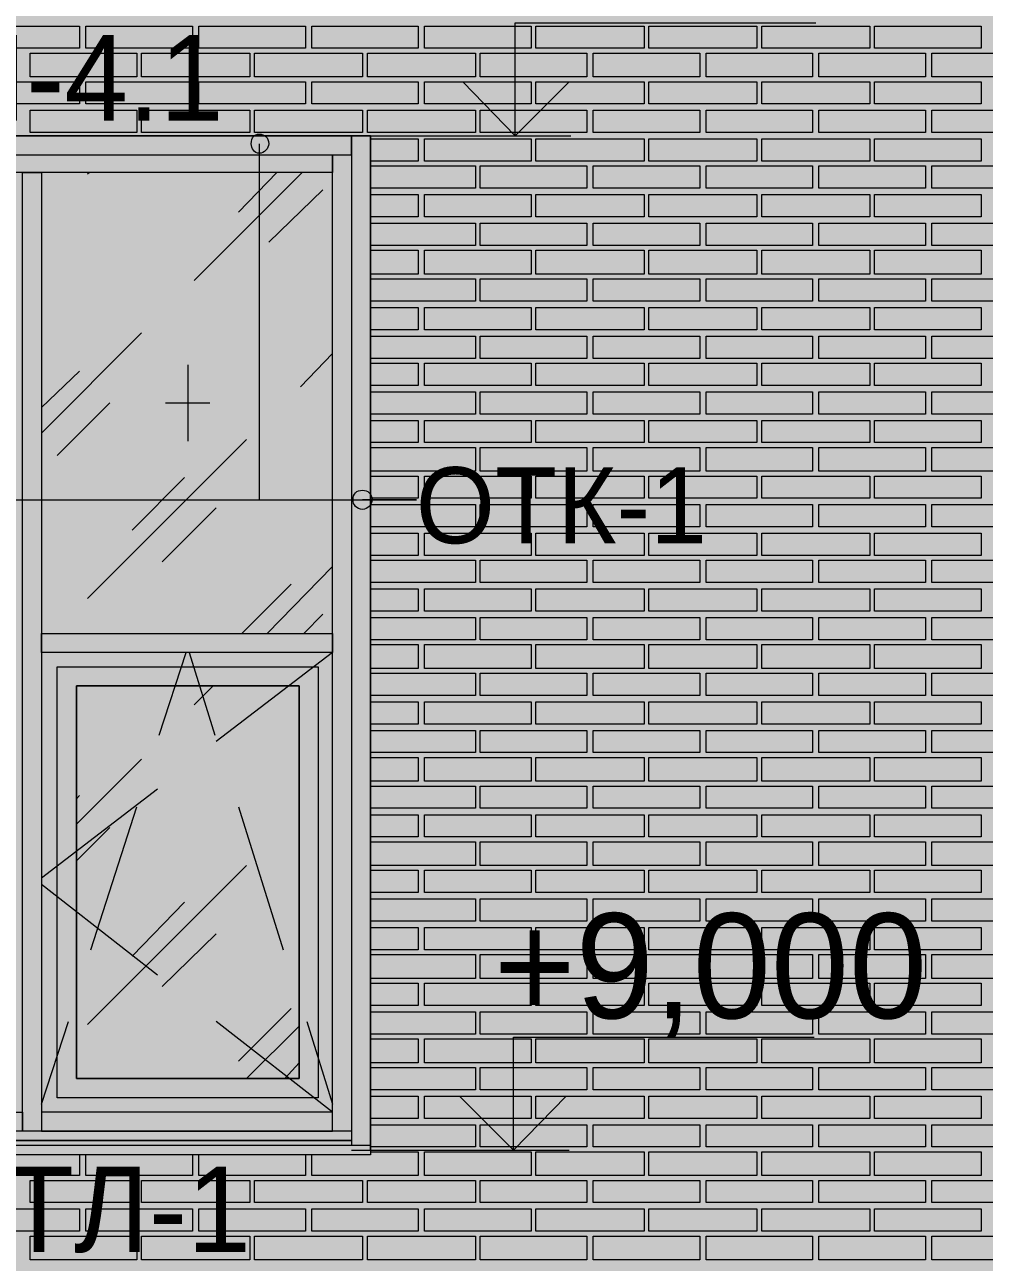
# Model space of a CAD drawing. Header units: millimetres. Extents: x -28928 to 100580, y -22867 to 36490.
# Drawn here: x 71995 to 74548, y 24989 to 28282 of the extents above; entities that cross this region are included whole.
import ezdxf

# ---------------------------------------------------------------- set-up
doc = ezdxf.new("R2010")
doc.units = ezdxf.units.MM
doc.layers.add('PDF _Геометрия', color=7, linetype='Continuous', true_color=0x8f8e8d)
doc.layers.add('PDF _Сплошная заливка', color=7, linetype='Continuous', true_color=0xffffff)
doc.layers.add('PDF _Текст', color=7, linetype='Continuous')

msp = doc.modelspace()

# ---------------------------------------------------------------- hatches: boundary and pattern name
at = {"layer": 'PDF _Сплошная заливка', "true_color": 0xdcd6cf, "transparency": 33554559}
msp.add_hatch(color=254, dxfattribs=at).paths.add_polyline_path([(64868.4, 16343.4), (64868.4, 19592.6), (66268.7, 19592.6), (66268.7, 16343.4), (82239.9, 16343.4), (82239.9, 30089.1), (52662.6, 30089.1), (52662.6, 16343.4), (62173.4, 16343.4), (62173.4, 19592.6), (64271.8, 19592.6), (64271.8, 16343.4)])

# ---------------------------------------------------------------- linework, layer by layer
at = {"layer": 'PDF _Геометрия', "color": 7, "lineweight": 9}
for points in [[(72839.1, 27986.4), (72014.1, 27986.4), (71189.1, 27986.4), (71168, 27986.4), (71168, 27935.7), (71189.1, 27935.7), (72014.1, 27935.7), (72813.7, 27935.7), (72813.7, 27889.1), (72014.1, 27889.1), (71168, 27889.1), (71168, 27935.7), (72014.1, 27935.7), (72839.1, 27935.7), (72864.5, 27935.7), (72864.5, 27986.4), (72839.1, 27986.4), (72995.7, 27986.4), (73300.3, 27986.4), (73300.3, 28286.8), (74099.9, 28286.8)], [(71117.2, 27986.4), (72915.3, 27986.4), (72915.3, 25287.2), (72915.3, 25363.4), (72915.3, 26636.8), (72915.3, 27910.3), (72915.3, 27986.4), (72864.5, 27986.4), (72864.5, 27910.3), (72864.5, 26636.8), (72864.5, 25363.4), (72864.5, 25299.9)], [(72619.1, 27965.3), (72619.1, 27017.6), (73038, 27017.6), (72894.1, 27017.6)], [(73148, 27986.4), (73448.4, 27986.4)], [(72813.7, 25388.7), (72039.5, 25388.7), (72039.5, 25338), (72813.7, 25338), (72813.7, 26636.8), (72813.7, 27910.3), (72813.7, 27935.7), (72864.5, 27935.7), (72864.5, 27910.3), (72864.5, 26636.8), (72864.5, 25338), (72813.7, 25338), (72813.7, 25388.7), (72504.9, 25629.9)], [(72162.2, 27884.9), (72166.4, 27889.1)], [(72445.7, 27601.4), (72733.4, 27889.1)], [(72564.1, 27783.4), (72665.7, 27889.1)], [(72644.5, 27703), (72788.4, 27842.6)], [(72039.5, 27195.3), (72306.1, 27461.8)], [(72729.1, 27318), (72813.7, 27406.8)], [(72428.7, 27377.2), (72428.7, 27174.1)], [(72039.5, 27263), (72141.1, 27360.3)], [(72081.8, 27136), (72221.4, 27275.7)], [(72369.5, 27275.7), (72488, 27275.7)], [(72162.2, 26755.3), (72585.3, 27178.4)], [(72280.7, 26937.2), (72420.3, 27076.8)], [(71146.8, 27017.6), (73038, 27017.6)], [(72361.1, 26852.6), (72504.9, 26996.4)], [(72640.3, 26662.2), (72813.7, 26839.9)], [(72572.6, 26662.2), (72703.7, 26793.4)], [(72737.6, 26662.2), (72788.4, 26713)], [(72352.6, 26391.4), (72424.5, 26611.4)], [(72433, 26611.4), (72500.7, 26391.4)], [(72813.7, 26611.4), (72504.9, 26374.5)], [(72445.7, 26471.8), (72496.4, 26522.6)], [(72132.6, 26154.5), (72306.1, 26328)], [(72348.4, 26247.6), (72039.5, 26010.7)], [(72132.6, 26222.2), (72141.1, 26230.7)], [(72170.7, 25820.3), (72293.4, 26201)], [(72564.1, 26201), (72682.6, 25820.3)], [(72132.6, 26057.2), (72221.4, 26146)], [(72162.2, 25621.4), (72585.3, 26044.5)], [(72348.4, 25752.6), (72039.5, 25993.7)], [(72280.7, 25803.4), (72420.3, 25947.2)], [(72361.1, 25723), (72504.9, 25862.6)], [(72564.1, 25524.1), (72703.7, 25663.7)], [(72039.5, 25409.9), (72111.4, 25629.9)], [(72746.1, 25629.9), (72813.7, 25409.9)], [(72585.3, 25477.6), (72724.9, 25617.2)], [(72864.5, 25287.2), (72970.3, 25287.2), (73296.1, 25287.2), (73296.1, 25587.6), (74095.7, 25587.6)], [(72686.8, 25477.6), (72724.9, 25519.9)], [(72864.5, 25338), (71168, 25338)], [(72915.3, 25304.1), (72915.3, 25299.9), (71117.2, 25299.9), (71117.2, 25304.1)], [(72915.3, 25299.9), (72915.3, 25274.5), (71117.2, 25274.5), (71117.2, 25299.9)], [(72864.5, 25312.6), (71168, 25312.6), (72864.5, 25312.6)], [(72864.5, 25312.6), (71168, 25312.6)], [(72915.3, 25283), (72915.3, 25274.5)], [(73143.7, 25287.2), (73444.1, 25287.2)]]:
    msp.add_lwpolyline(points, dxfattribs=at)
at = {"layer": 'PDF _Геометрия', "lineweight": 9}
for points in [[(72141.1, 28278.4), (72141.1, 28219.1), (71857.6, 28219.1), (71857.6, 28278.4)], [(72441.4, 28278.4), (72441.4, 28219.1), (72158, 28219.1), (72158, 28278.4)], [(72741.8, 28278.4), (72741.8, 28219.1), (72458.4, 28219.1), (72458.4, 28278.4)], [(73042.2, 28278.4), (73042.2, 28219.1), (72758.7, 28219.1), (72758.7, 28278.4)], [(73342.6, 28278.4), (73342.6, 28219.1), (73059.1, 28219.1), (73059.1, 28278.4)], [(73643, 28278.4), (73643, 28219.1), (73355.3, 28219.1), (73355.3, 28278.4)], [(73943.4, 28278.4), (73943.4, 28219.1), (73655.7, 28219.1), (73655.7, 28278.4)], [(74243.7, 28278.4), (74243.7, 28219.1), (73956.1, 28219.1), (73956.1, 28278.4)], [(74539.9, 28278.4), (74539.9, 28219.1), (74256.4, 28219.1), (74256.4, 28278.4)], [(72293.4, 28143), (72149.5, 28143), (72009.9, 28143), (72009.9, 28206.4), (72149.5, 28206.4), (72293.4, 28206.4)], [(72593.7, 28143), (72449.9, 28143), (72306.1, 28143), (72306.1, 28206.4), (72449.9, 28206.4), (72593.7, 28206.4)], [(72894.1, 28143), (72750.3, 28143), (72606.4, 28143), (72606.4, 28206.4), (72750.3, 28206.4), (72894.1, 28206.4)], [(73194.5, 28143), (73050.7, 28143), (72906.8, 28143), (72906.8, 28206.4), (73050.7, 28206.4), (73194.5, 28206.4)], [(73490.7, 28143), (73351.1, 28143), (73207.2, 28143), (73207.2, 28206.4), (73351.1, 28206.4), (73490.7, 28206.4)], [(73791.1, 28143), (73651.4, 28143), (73507.6, 28143), (73507.6, 28206.4), (73651.4, 28206.4), (73791.1, 28206.4)], [(74091.4, 28143), (73947.6, 28143), (73808, 28143), (73808, 28206.4), (73947.6, 28206.4), (74091.4, 28206.4)], [(74391.8, 28143), (74248, 28143), (74108.4, 28143), (74108.4, 28206.4), (74248, 28206.4), (74391.8, 28206.4)], [(74692.2, 28143), (74548.4, 28143), (74408.7, 28143), (74408.7, 28206.4), (74548.4, 28206.4), (74692.2, 28206.4)], [(72141.1, 28130.3), (72141.1, 28071), (71857.6, 28071), (71857.6, 28130.3)], [(72441.4, 28130.3), (72441.4, 28071), (72158, 28071), (72158, 28130.3)], [(72741.8, 28130.3), (72741.8, 28071), (72458.4, 28071), (72458.4, 28130.3)], [(73042.2, 28130.3), (73042.2, 28071), (72758.7, 28071), (72758.7, 28130.3)], [(73342.6, 28130.3), (73342.6, 28071), (73059.1, 28071), (73059.1, 28130.3)], [(73643, 28130.3), (73643, 28071), (73355.3, 28071), (73355.3, 28130.3)], [(73943.4, 28130.3), (73943.4, 28071), (73655.7, 28071), (73655.7, 28130.3)], [(74243.7, 28130.3), (74243.7, 28071), (73956.1, 28071), (73956.1, 28130.3)], [(74539.9, 28130.3), (74539.9, 28071), (74256.4, 28071), (74256.4, 28130.3)], [(72293.4, 27994.9), (72149.5, 27994.9), (72009.9, 27994.9), (72009.9, 28054.1), (72149.5, 28054.1), (72293.4, 28054.1)], [(72593.7, 27994.9), (72449.9, 27994.9), (72306.1, 27994.9), (72306.1, 28054.1), (72449.9, 28054.1), (72593.7, 28054.1)], [(72894.1, 27994.9), (72750.3, 27994.9), (72606.4, 27994.9), (72606.4, 28054.1), (72750.3, 28054.1), (72894.1, 28054.1)], [(73194.5, 27994.9), (73050.7, 27994.9), (72906.8, 27994.9), (72906.8, 28054.1), (73050.7, 28054.1), (73194.5, 28054.1)], [(73490.7, 27994.9), (73351.1, 27994.9), (73207.2, 27994.9), (73207.2, 28054.1), (73351.1, 28054.1), (73490.7, 28054.1)], [(73791.1, 27994.9), (73651.4, 27994.9), (73507.6, 27994.9), (73507.6, 28054.1), (73651.4, 28054.1), (73791.1, 28054.1)], [(74091.4, 27994.9), (73947.6, 27994.9), (73808, 27994.9), (73808, 28054.1), (73947.6, 28054.1), (74091.4, 28054.1)], [(74391.8, 27994.9), (74248, 27994.9), (74108.4, 27994.9), (74108.4, 28054.1), (74248, 28054.1), (74391.8, 28054.1)], [(74692.2, 27994.9), (74548.4, 27994.9), (74408.7, 27994.9), (74408.7, 28054.1), (74548.4, 28054.1), (74692.2, 28054.1)], [(73342.6, 27978), (73342.6, 27918.7), (73059.1, 27918.7), (73059.1, 27978)], [(73643, 27978), (73643, 27918.7), (73355.3, 27918.7), (73355.3, 27978)], [(73943.4, 27978), (73943.4, 27918.7), (73655.7, 27918.7), (73655.7, 27978)], [(74243.7, 27978), (74243.7, 27918.7), (73956.1, 27918.7), (73956.1, 27978)], [(74539.9, 27978), (74539.9, 27918.7), (74256.4, 27918.7), (74256.4, 27978)], [(73490.7, 27846.8), (73351.1, 27846.8), (73207.2, 27846.8), (73207.2, 27906), (73351.1, 27906), (73490.7, 27906)], [(73791.1, 27846.8), (73651.4, 27846.8), (73507.6, 27846.8), (73507.6, 27906), (73651.4, 27906), (73791.1, 27906)], [(74091.4, 27846.8), (73947.6, 27846.8), (73808, 27846.8), (73808, 27906), (73947.6, 27906), (74091.4, 27906)], [(74391.8, 27846.8), (74248, 27846.8), (74108.4, 27846.8), (74108.4, 27906), (74248, 27906), (74391.8, 27906)], [(74692.2, 27846.8), (74548.4, 27846.8), (74408.7, 27846.8), (74408.7, 27906), (74548.4, 27906), (74692.2, 27906)], [(73342.6, 27829.9), (73342.6, 27770.7), (73059.1, 27770.7), (73059.1, 27829.9)], [(73643, 27829.9), (73643, 27770.7), (73355.3, 27770.7), (73355.3, 27829.9)], [(73943.4, 27829.9), (73943.4, 27770.7), (73655.7, 27770.7), (73655.7, 27829.9)], [(74243.7, 27829.9), (74243.7, 27770.7), (73956.1, 27770.7), (73956.1, 27829.9)], [(74539.9, 27829.9), (74539.9, 27770.7), (74256.4, 27770.7), (74256.4, 27829.9)], [(73490.7, 27694.5), (73351.1, 27694.5), (73207.2, 27694.5), (73207.2, 27753.7), (73351.1, 27753.7), (73490.7, 27753.7)], [(73791.1, 27694.5), (73651.4, 27694.5), (73507.6, 27694.5), (73507.6, 27753.7), (73651.4, 27753.7), (73791.1, 27753.7)], [(74091.4, 27694.5), (73947.6, 27694.5), (73808, 27694.5), (73808, 27753.7), (73947.6, 27753.7), (74091.4, 27753.7)], [(74391.8, 27694.5), (74248, 27694.5), (74108.4, 27694.5), (74108.4, 27753.7), (74248, 27753.7), (74391.8, 27753.7)], [(74692.2, 27694.5), (74548.4, 27694.5), (74408.7, 27694.5), (74408.7, 27753.7), (74548.4, 27753.7), (74692.2, 27753.7)], [(73342.6, 27681.8), (73342.6, 27618.4), (73059.1, 27618.4), (73059.1, 27681.8)], [(73643, 27681.8), (73643, 27618.4), (73355.3, 27618.4), (73355.3, 27681.8)], [(73943.4, 27681.8), (73943.4, 27618.4), (73655.7, 27618.4), (73655.7, 27681.8)], [(74243.7, 27681.8), (74243.7, 27618.4), (73956.1, 27618.4), (73956.1, 27681.8)], [(74539.9, 27681.8), (74539.9, 27618.4), (74256.4, 27618.4), (74256.4, 27681.8)], [(73490.7, 27546.4), (73351.1, 27546.4), (73207.2, 27546.4), (73207.2, 27605.7), (73351.1, 27605.7), (73490.7, 27605.7)], [(73791.1, 27546.4), (73651.4, 27546.4), (73507.6, 27546.4), (73507.6, 27605.7), (73651.4, 27605.7), (73791.1, 27605.7)], [(74091.4, 27546.4), (73947.6, 27546.4), (73808, 27546.4), (73808, 27605.7), (73947.6, 27605.7), (74091.4, 27605.7)], [(74391.8, 27546.4), (74248, 27546.4), (74108.4, 27546.4), (74108.4, 27605.7), (74248, 27605.7), (74391.8, 27605.7)], [(74692.2, 27546.4), (74548.4, 27546.4), (74408.7, 27546.4), (74408.7, 27605.7), (74548.4, 27605.7), (74692.2, 27605.7)], [(73342.6, 27529.5), (73342.6, 27470.3), (73059.1, 27470.3), (73059.1, 27529.5)], [(73643, 27529.5), (73643, 27470.3), (73355.3, 27470.3), (73355.3, 27529.5)], [(73943.4, 27529.5), (73943.4, 27470.3), (73655.7, 27470.3), (73655.7, 27529.5)], [(74243.7, 27529.5), (74243.7, 27470.3), (73956.1, 27470.3), (73956.1, 27529.5)], [(74539.9, 27529.5), (74539.9, 27470.3), (74256.4, 27470.3), (74256.4, 27529.5)], [(73490.7, 27394.1), (73351.1, 27394.1), (73207.2, 27394.1), (73207.2, 27453.4), (73351.1, 27453.4), (73490.7, 27453.4)], [(73791.1, 27394.1), (73651.4, 27394.1), (73507.6, 27394.1), (73507.6, 27453.4), (73651.4, 27453.4), (73791.1, 27453.4)], [(74091.4, 27394.1), (73947.6, 27394.1), (73808, 27394.1), (73808, 27453.4), (73947.6, 27453.4), (74091.4, 27453.4)], [(74391.8, 27394.1), (74248, 27394.1), (74108.4, 27394.1), (74108.4, 27453.4), (74248, 27453.4), (74391.8, 27453.4)], [(74692.2, 27394.1), (74548.4, 27394.1), (74408.7, 27394.1), (74408.7, 27453.4), (74548.4, 27453.4), (74692.2, 27453.4)], [(73342.6, 27381.4), (73342.6, 27322.2), (73059.1, 27322.2), (73059.1, 27381.4)], [(73643, 27381.4), (73643, 27322.2), (73355.3, 27322.2), (73355.3, 27381.4)], [(73943.4, 27381.4), (73943.4, 27322.2), (73655.7, 27322.2), (73655.7, 27381.4)], [(74243.7, 27381.4), (74243.7, 27322.2), (73956.1, 27322.2), (73956.1, 27381.4)], [(74539.9, 27381.4), (74539.9, 27322.2), (74256.4, 27322.2), (74256.4, 27381.4)], [(73490.7, 27246), (73351.1, 27246), (73207.2, 27246), (73207.2, 27305.3), (73351.1, 27305.3), (73490.7, 27305.3)], [(73791.1, 27246), (73651.4, 27246), (73507.6, 27246), (73507.6, 27305.3), (73651.4, 27305.3), (73791.1, 27305.3)], [(74091.4, 27246), (73947.6, 27246), (73808, 27246), (73808, 27305.3), (73947.6, 27305.3), (74091.4, 27305.3)], [(74391.8, 27246), (74248, 27246), (74108.4, 27246), (74108.4, 27305.3), (74248, 27305.3), (74391.8, 27305.3)], [(74692.2, 27246), (74548.4, 27246), (74408.7, 27246), (74408.7, 27305.3), (74548.4, 27305.3), (74692.2, 27305.3)], [(73342.6, 27229.1), (73342.6, 27169.9), (73059.1, 27169.9), (73059.1, 27229.1)], [(73643, 27229.1), (73643, 27169.9), (73355.3, 27169.9), (73355.3, 27229.1)], [(73943.4, 27229.1), (73943.4, 27169.9), (73655.7, 27169.9), (73655.7, 27229.1)], [(74243.7, 27229.1), (74243.7, 27169.9), (73956.1, 27169.9), (73956.1, 27229.1)], [(74539.9, 27229.1), (74539.9, 27169.9), (74256.4, 27169.9), (74256.4, 27229.1)], [(73490.7, 27093.7), (73351.1, 27093.7), (73207.2, 27093.7), (73207.2, 27157.2), (73351.1, 27157.2), (73490.7, 27157.2)], [(73791.1, 27093.7), (73651.4, 27093.7), (73507.6, 27093.7), (73507.6, 27157.2), (73651.4, 27157.2), (73791.1, 27157.2)], [(74091.4, 27093.7), (73947.6, 27093.7), (73808, 27093.7), (73808, 27157.2), (73947.6, 27157.2), (74091.4, 27157.2)], [(74391.8, 27093.7), (74248, 27093.7), (74108.4, 27093.7), (74108.4, 27157.2), (74248, 27157.2), (74391.8, 27157.2)], [(74692.2, 27093.7), (74548.4, 27093.7), (74408.7, 27093.7), (74408.7, 27157.2), (74548.4, 27157.2), (74692.2, 27157.2)], [(73342.6, 27081), (73342.6, 27021.8), (73059.1, 27021.8), (73059.1, 27081)], [(73643, 27081), (73643, 27021.8), (73355.3, 27021.8), (73355.3, 27081)], [(73943.4, 27081), (73943.4, 27021.8), (73655.7, 27021.8), (73655.7, 27081)], [(74243.7, 27081), (74243.7, 27021.8), (73956.1, 27021.8), (73956.1, 27081)], [(74539.9, 27081), (74539.9, 27021.8), (74256.4, 27021.8), (74256.4, 27081)], [(73490.7, 26945.7), (73351.1, 26945.7), (73207.2, 26945.7), (73207.2, 27004.9), (73351.1, 27004.9), (73490.7, 27004.9)], [(73791.1, 26945.7), (73651.4, 26945.7), (73507.6, 26945.7), (73507.6, 27004.9), (73651.4, 27004.9), (73791.1, 27004.9)], [(74091.4, 26945.7), (73947.6, 26945.7), (73808, 26945.7), (73808, 27004.9), (73947.6, 27004.9), (74091.4, 27004.9)], [(74391.8, 26945.7), (74248, 26945.7), (74108.4, 26945.7), (74108.4, 27004.9), (74248, 27004.9), (74391.8, 27004.9)], [(74692.2, 26945.7), (74548.4, 26945.7), (74408.7, 26945.7), (74408.7, 27004.9), (74548.4, 27004.9), (74692.2, 27004.9)], [(73342.6, 26928.7), (73342.6, 26869.5), (73059.1, 26869.5), (73059.1, 26928.7)], [(73643, 26928.7), (73643, 26869.5), (73355.3, 26869.5), (73355.3, 26928.7)], [(73943.4, 26928.7), (73943.4, 26869.5), (73655.7, 26869.5), (73655.7, 26928.7)], [(74243.7, 26928.7), (74243.7, 26869.5), (73956.1, 26869.5), (73956.1, 26928.7)], [(74539.9, 26928.7), (74539.9, 26869.5), (74256.4, 26869.5), (74256.4, 26928.7)], [(73490.7, 26797.6), (73351.1, 26797.6), (73207.2, 26797.6), (73207.2, 26856.8), (73351.1, 26856.8), (73490.7, 26856.8)], [(73791.1, 26797.6), (73651.4, 26797.6), (73507.6, 26797.6), (73507.6, 26856.8), (73651.4, 26856.8), (73791.1, 26856.8)], [(74091.4, 26797.6), (73947.6, 26797.6), (73808, 26797.6), (73808, 26856.8), (73947.6, 26856.8), (74091.4, 26856.8)], [(74391.8, 26797.6), (74248, 26797.6), (74108.4, 26797.6), (74108.4, 26856.8), (74248, 26856.8), (74391.8, 26856.8)], [(74692.2, 26797.6), (74548.4, 26797.6), (74408.7, 26797.6), (74408.7, 26856.8), (74548.4, 26856.8), (74692.2, 26856.8)], [(73342.6, 26780.7), (73342.6, 26721.4), (73059.1, 26721.4), (73059.1, 26780.7)], [(73643, 26780.7), (73643, 26721.4), (73355.3, 26721.4), (73355.3, 26780.7)], [(73943.4, 26780.7), (73943.4, 26721.4), (73655.7, 26721.4), (73655.7, 26780.7)], [(74243.7, 26780.7), (74243.7, 26721.4), (73956.1, 26721.4), (73956.1, 26780.7)], [(74539.9, 26780.7), (74539.9, 26721.4), (74256.4, 26721.4), (74256.4, 26780.7)], [(73490.7, 26645.3), (73351.1, 26645.3), (73207.2, 26645.3), (73207.2, 26704.5), (73351.1, 26704.5), (73490.7, 26704.5)], [(73791.1, 26645.3), (73651.4, 26645.3), (73507.6, 26645.3), (73507.6, 26704.5), (73651.4, 26704.5), (73791.1, 26704.5)], [(74091.4, 26645.3), (73947.6, 26645.3), (73808, 26645.3), (73808, 26704.5), (73947.6, 26704.5), (74091.4, 26704.5)], [(74391.8, 26645.3), (74248, 26645.3), (74108.4, 26645.3), (74108.4, 26704.5), (74248, 26704.5), (74391.8, 26704.5)], [(74692.2, 26645.3), (74548.4, 26645.3), (74408.7, 26645.3), (74408.7, 26704.5), (74548.4, 26704.5), (74692.2, 26704.5)], [(73342.6, 26632.6), (73342.6, 26569.1), (73059.1, 26569.1), (73059.1, 26632.6)], [(73643, 26632.6), (73643, 26569.1), (73355.3, 26569.1), (73355.3, 26632.6)], [(73943.4, 26632.6), (73943.4, 26569.1), (73655.7, 26569.1), (73655.7, 26632.6)], [(74243.7, 26632.6), (74243.7, 26569.1), (73956.1, 26569.1), (73956.1, 26632.6)], [(74539.9, 26632.6), (74539.9, 26569.1), (74256.4, 26569.1), (74256.4, 26632.6)], [(73490.7, 26497.2), (73351.1, 26497.2), (73207.2, 26497.2), (73207.2, 26556.4), (73351.1, 26556.4), (73490.7, 26556.4)], [(73791.1, 26497.2), (73651.4, 26497.2), (73507.6, 26497.2), (73507.6, 26556.4), (73651.4, 26556.4), (73791.1, 26556.4)], [(74091.4, 26497.2), (73947.6, 26497.2), (73808, 26497.2), (73808, 26556.4), (73947.6, 26556.4), (74091.4, 26556.4)], [(74391.8, 26497.2), (74248, 26497.2), (74108.4, 26497.2), (74108.4, 26556.4), (74248, 26556.4), (74391.8, 26556.4)], [(74692.2, 26497.2), (74548.4, 26497.2), (74408.7, 26497.2), (74408.7, 26556.4), (74548.4, 26556.4), (74692.2, 26556.4)], [(73342.6, 26480.3), (73342.6, 26421), (73059.1, 26421), (73059.1, 26480.3)], [(73643, 26480.3), (73643, 26421), (73355.3, 26421), (73355.3, 26480.3)], [(73943.4, 26480.3), (73943.4, 26421), (73655.7, 26421), (73655.7, 26480.3)], [(74243.7, 26480.3), (74243.7, 26421), (73956.1, 26421), (73956.1, 26480.3)], [(74539.9, 26480.3), (74539.9, 26421), (74256.4, 26421), (74256.4, 26480.3)], [(73490.7, 26344.9), (73351.1, 26344.9), (73207.2, 26344.9), (73207.2, 26404.1), (73351.1, 26404.1), (73490.7, 26404.1)], [(73791.1, 26344.9), (73651.4, 26344.9), (73507.6, 26344.9), (73507.6, 26404.1), (73651.4, 26404.1), (73791.1, 26404.1)], [(74091.4, 26344.9), (73947.6, 26344.9), (73808, 26344.9), (73808, 26404.1), (73947.6, 26404.1), (74091.4, 26404.1)], [(74391.8, 26344.9), (74248, 26344.9), (74108.4, 26344.9), (74108.4, 26404.1), (74248, 26404.1), (74391.8, 26404.1)], [(74692.2, 26344.9), (74548.4, 26344.9), (74408.7, 26344.9), (74408.7, 26404.1), (74548.4, 26404.1), (74692.2, 26404.1)], [(73342.6, 26332.2), (73342.6, 26268.7), (73059.1, 26268.7), (73059.1, 26332.2)], [(73643, 26332.2), (73643, 26268.7), (73355.3, 26268.7), (73355.3, 26332.2)], [(73943.4, 26332.2), (73943.4, 26268.7), (73655.7, 26268.7), (73655.7, 26332.2)], [(74243.7, 26332.2), (74243.7, 26268.7), (73956.1, 26268.7), (73956.1, 26332.2)], [(74539.9, 26332.2), (74539.9, 26268.7), (74256.4, 26268.7), (74256.4, 26332.2)], [(73490.7, 26196.8), (73351.1, 26196.8), (73207.2, 26196.8), (73207.2, 26256), (73351.1, 26256), (73490.7, 26256)], [(73791.1, 26196.8), (73651.4, 26196.8), (73507.6, 26196.8), (73507.6, 26256), (73651.4, 26256), (73791.1, 26256)], [(74091.4, 26196.8), (73947.6, 26196.8), (73808, 26196.8), (73808, 26256), (73947.6, 26256), (74091.4, 26256)], [(74391.8, 26196.8), (74248, 26196.8), (74108.4, 26196.8), (74108.4, 26256), (74248, 26256), (74391.8, 26256)], [(74692.2, 26196.8), (74548.4, 26196.8), (74408.7, 26196.8), (74408.7, 26256), (74548.4, 26256), (74692.2, 26256)], [(73342.6, 26179.9), (73342.6, 26120.7), (73059.1, 26120.7), (73059.1, 26179.9)], [(73643, 26179.9), (73643, 26120.7), (73355.3, 26120.7), (73355.3, 26179.9)], [(73943.4, 26179.9), (73943.4, 26120.7), (73655.7, 26120.7), (73655.7, 26179.9)], [(74243.7, 26179.9), (74243.7, 26120.7), (73956.1, 26120.7), (73956.1, 26179.9)], [(74539.9, 26179.9), (74539.9, 26120.7), (74256.4, 26120.7), (74256.4, 26179.9)], [(73490.7, 26044.5), (73351.1, 26044.5), (73207.2, 26044.5), (73207.2, 26108), (73351.1, 26108), (73490.7, 26108)], [(73791.1, 26044.5), (73651.4, 26044.5), (73507.6, 26044.5), (73507.6, 26108), (73651.4, 26108), (73791.1, 26108)], [(74091.4, 26044.5), (73947.6, 26044.5), (73808, 26044.5), (73808, 26108), (73947.6, 26108), (74091.4, 26108)], [(74391.8, 26044.5), (74248, 26044.5), (74108.4, 26044.5), (74108.4, 26108), (74248, 26108), (74391.8, 26108)], [(74692.2, 26044.5), (74548.4, 26044.5), (74408.7, 26044.5), (74408.7, 26108), (74548.4, 26108), (74692.2, 26108)], [(73342.6, 26031.8), (73342.6, 25972.6), (73059.1, 25972.6), (73059.1, 26031.8)], [(73643, 26031.8), (73643, 25972.6), (73355.3, 25972.6), (73355.3, 26031.8)], [(73943.4, 26031.8), (73943.4, 25972.6), (73655.7, 25972.6), (73655.7, 26031.8)], [(74243.7, 26031.8), (74243.7, 25972.6), (73956.1, 25972.6), (73956.1, 26031.8)], [(74539.9, 26031.8), (74539.9, 25972.6), (74256.4, 25972.6), (74256.4, 26031.8)], [(73490.7, 25896.4), (73351.1, 25896.4), (73207.2, 25896.4), (73207.2, 25955.7), (73351.1, 25955.7), (73490.7, 25955.7)], [(73791.1, 25896.4), (73651.4, 25896.4), (73507.6, 25896.4), (73507.6, 25955.7), (73651.4, 25955.7), (73791.1, 25955.7)], [(74091.4, 25896.4), (73947.6, 25896.4), (73808, 25896.4), (73808, 25955.7), (73947.6, 25955.7), (74091.4, 25955.7)], [(74391.8, 25896.4), (74248, 25896.4), (74108.4, 25896.4), (74108.4, 25955.7), (74248, 25955.7), (74391.8, 25955.7)], [(74692.2, 25896.4), (74548.4, 25896.4), (74408.7, 25896.4), (74408.7, 25955.7), (74548.4, 25955.7), (74692.2, 25955.7)], [(73342.6, 25879.5), (73342.6, 25820.3), (73059.1, 25820.3), (73059.1, 25879.5)], [(73643, 25879.5), (73643, 25820.3), (73355.3, 25820.3), (73355.3, 25879.5)], [(73943.4, 25879.5), (73943.4, 25820.3), (73655.7, 25820.3), (73655.7, 25879.5)], [(74243.7, 25879.5), (74243.7, 25820.3), (73956.1, 25820.3), (73956.1, 25879.5)], [(74539.9, 25879.5), (74539.9, 25820.3), (74256.4, 25820.3), (74256.4, 25879.5)], [(73490.7, 25744.1), (73351.1, 25744.1), (73207.2, 25744.1), (73207.2, 25807.6), (73351.1, 25807.6), (73490.7, 25807.6)], [(73791.1, 25744.1), (73651.4, 25744.1), (73507.6, 25744.1), (73507.6, 25807.6), (73651.4, 25807.6), (73791.1, 25807.6)], [(74091.4, 25744.1), (73947.6, 25744.1), (73808, 25744.1), (73808, 25807.6), (73947.6, 25807.6), (74091.4, 25807.6)], [(74391.8, 25744.1), (74248, 25744.1), (74108.4, 25744.1), (74108.4, 25807.6), (74248, 25807.6), (74391.8, 25807.6)], [(74692.2, 25744.1), (74548.4, 25744.1), (74408.7, 25744.1), (74408.7, 25807.6), (74548.4, 25807.6), (74692.2, 25807.6)], [(73342.6, 25731.4), (73342.6, 25672.2), (73059.1, 25672.2), (73059.1, 25731.4)], [(73643, 25731.4), (73643, 25672.2), (73355.3, 25672.2), (73355.3, 25731.4)], [(73943.4, 25731.4), (73943.4, 25672.2), (73655.7, 25672.2), (73655.7, 25731.4)], [(74243.7, 25731.4), (74243.7, 25672.2), (73956.1, 25672.2), (73956.1, 25731.4)], [(74539.9, 25731.4), (74539.9, 25672.2), (74256.4, 25672.2), (74256.4, 25731.4)], [(73490.7, 25596), (73351.1, 25596), (73207.2, 25596), (73207.2, 25655.3), (73351.1, 25655.3), (73490.7, 25655.3)], [(73791.1, 25596), (73651.4, 25596), (73507.6, 25596), (73507.6, 25655.3), (73651.4, 25655.3), (73791.1, 25655.3)], [(74091.4, 25596), (73947.6, 25596), (73808, 25596), (73808, 25655.3), (73947.6, 25655.3), (74091.4, 25655.3)], [(74391.8, 25596), (74248, 25596), (74108.4, 25596), (74108.4, 25655.3), (74248, 25655.3), (74391.8, 25655.3)], [(74692.2, 25596), (74548.4, 25596), (74408.7, 25596), (74408.7, 25655.3), (74548.4, 25655.3), (74692.2, 25655.3)], [(73342.6, 25583.4), (73342.6, 25519.9), (73059.1, 25519.9), (73059.1, 25583.4)], [(73643, 25583.4), (73643, 25519.9), (73355.3, 25519.9), (73355.3, 25583.4)], [(73943.4, 25583.4), (73943.4, 25519.9), (73655.7, 25519.9), (73655.7, 25583.4)], [(74243.7, 25583.4), (74243.7, 25519.9), (73956.1, 25519.9), (73956.1, 25583.4)], [(74539.9, 25583.4), (74539.9, 25519.9), (74256.4, 25519.9), (74256.4, 25583.4)], [(73490.7, 25448), (73351.1, 25448), (73207.2, 25448), (73207.2, 25507.2), (73351.1, 25507.2), (73490.7, 25507.2)], [(73791.1, 25448), (73651.4, 25448), (73507.6, 25448), (73507.6, 25507.2), (73651.4, 25507.2), (73791.1, 25507.2)], [(74091.4, 25448), (73947.6, 25448), (73808, 25448), (73808, 25507.2), (73947.6, 25507.2), (74091.4, 25507.2)], [(74391.8, 25448), (74248, 25448), (74108.4, 25448), (74108.4, 25507.2), (74248, 25507.2), (74391.8, 25507.2)], [(74692.2, 25448), (74548.4, 25448), (74408.7, 25448), (74408.7, 25507.2), (74548.4, 25507.2), (74692.2, 25507.2)], [(73342.6, 25431), (73342.6, 25371.8), (73059.1, 25371.8), (73059.1, 25431)], [(73643, 25431), (73643, 25371.8), (73355.3, 25371.8), (73355.3, 25431)], [(73943.4, 25431), (73943.4, 25371.8), (73655.7, 25371.8), (73655.7, 25431)], [(74243.7, 25431), (74243.7, 25371.8), (73956.1, 25371.8), (73956.1, 25431)], [(74539.9, 25431), (74539.9, 25371.8), (74256.4, 25371.8), (74256.4, 25431)], [(73490.7, 25295.7), (73351.1, 25295.7), (73207.2, 25295.7), (73207.2, 25354.9), (73351.1, 25354.9), (73490.7, 25354.9)], [(73791.1, 25295.7), (73651.4, 25295.7), (73507.6, 25295.7), (73507.6, 25354.9), (73651.4, 25354.9), (73791.1, 25354.9)], [(74091.4, 25295.7), (73947.6, 25295.7), (73808, 25295.7), (73808, 25354.9), (73947.6, 25354.9), (74091.4, 25354.9)], [(74391.8, 25295.7), (74248, 25295.7), (74108.4, 25295.7), (74108.4, 25354.9), (74248, 25354.9), (74391.8, 25354.9)], [(74692.2, 25295.7), (74548.4, 25295.7), (74408.7, 25295.7), (74408.7, 25354.9), (74548.4, 25354.9), (74692.2, 25354.9)], [(73342.6, 25283), (73342.6, 25219.5), (73059.1, 25219.5), (73059.1, 25283)], [(73643, 25283), (73643, 25219.5), (73355.3, 25219.5), (73355.3, 25283)], [(73943.4, 25283), (73943.4, 25219.5), (73655.7, 25219.5), (73655.7, 25283)], [(74243.7, 25283), (74243.7, 25219.5), (73956.1, 25219.5), (73956.1, 25283)], [(74539.9, 25283), (74539.9, 25219.5), (74256.4, 25219.5), (74256.4, 25283)], [(72293.4, 25147.6), (72149.5, 25147.6), (72009.9, 25147.6), (72009.9, 25206.8), (72149.5, 25206.8), (72293.4, 25206.8)], [(72593.7, 25147.6), (72449.9, 25147.6), (72306.1, 25147.6), (72306.1, 25206.8), (72449.9, 25206.8), (72593.7, 25206.8)], [(72894.1, 25147.6), (72750.3, 25147.6), (72606.4, 25147.6), (72606.4, 25206.8), (72750.3, 25206.8), (72894.1, 25206.8)], [(73194.5, 25147.6), (73050.7, 25147.6), (72906.8, 25147.6), (72906.8, 25206.8), (73050.7, 25206.8), (73194.5, 25206.8)], [(73490.7, 25147.6), (73351.1, 25147.6), (73207.2, 25147.6), (73207.2, 25206.8), (73351.1, 25206.8), (73490.7, 25206.8)], [(73791.1, 25147.6), (73651.4, 25147.6), (73507.6, 25147.6), (73507.6, 25206.8), (73651.4, 25206.8), (73791.1, 25206.8)], [(74091.4, 25147.6), (73947.6, 25147.6), (73808, 25147.6), (73808, 25206.8), (73947.6, 25206.8), (74091.4, 25206.8)], [(74391.8, 25147.6), (74248, 25147.6), (74108.4, 25147.6), (74108.4, 25206.8), (74248, 25206.8), (74391.8, 25206.8)], [(74692.2, 25147.6), (74548.4, 25147.6), (74408.7, 25147.6), (74408.7, 25206.8), (74548.4, 25206.8), (74692.2, 25206.8)], [(72141.1, 25130.7), (72141.1, 25071.4), (71857.6, 25071.4), (71857.6, 25130.7)], [(72441.4, 25130.7), (72441.4, 25071.4), (72158, 25071.4), (72158, 25130.7)], [(72741.8, 25130.7), (72741.8, 25071.4), (72458.4, 25071.4), (72458.4, 25130.7)], [(73042.2, 25130.7), (73042.2, 25071.4), (72758.7, 25071.4), (72758.7, 25130.7)], [(73342.6, 25130.7), (73342.6, 25071.4), (73059.1, 25071.4), (73059.1, 25130.7)], [(73643, 25130.7), (73643, 25071.4), (73355.3, 25071.4), (73355.3, 25130.7)], [(73943.4, 25130.7), (73943.4, 25071.4), (73655.7, 25071.4), (73655.7, 25130.7)], [(74243.7, 25130.7), (74243.7, 25071.4), (73956.1, 25071.4), (73956.1, 25130.7)], [(74539.9, 25130.7), (74539.9, 25071.4), (74256.4, 25071.4), (74256.4, 25130.7)], [(72293.4, 24995.3), (72149.5, 24995.3), (72009.9, 24995.3), (72009.9, 25058.7), (72149.5, 25058.7), (72293.4, 25058.7)], [(72593.7, 24995.3), (72449.9, 24995.3), (72306.1, 24995.3), (72306.1, 25058.7), (72449.9, 25058.7), (72593.7, 25058.7)], [(72894.1, 24995.3), (72750.3, 24995.3), (72606.4, 24995.3), (72606.4, 25058.7), (72750.3, 25058.7), (72894.1, 25058.7)], [(73194.5, 24995.3), (73050.7, 24995.3), (72906.8, 24995.3), (72906.8, 25058.7), (73050.7, 25058.7), (73194.5, 25058.7)], [(73490.7, 24995.3), (73351.1, 24995.3), (73207.2, 24995.3), (73207.2, 25058.7), (73351.1, 25058.7), (73490.7, 25058.7)], [(73791.1, 24995.3), (73651.4, 24995.3), (73507.6, 24995.3), (73507.6, 25058.7), (73651.4, 25058.7), (73791.1, 25058.7)], [(74091.4, 24995.3), (73947.6, 24995.3), (73808, 24995.3), (73808, 25058.7), (73947.6, 25058.7), (74091.4, 25058.7)], [(74391.8, 24995.3), (74248, 24995.3), (74108.4, 24995.3), (74108.4, 25058.7), (74248, 25058.7), (74391.8, 25058.7)], [(74692.2, 24995.3), (74548.4, 24995.3), (74408.7, 24995.3), (74408.7, 25058.7), (74548.4, 25058.7), (74692.2, 25058.7)]]:
    msp.add_lwpolyline(points, close=True, dxfattribs=at)
at = {"layer": 'PDF _Геометрия', "color": 7, "lineweight": 18}
for points in [[(73160.7, 28130.3), (73300.3, 27986.4), (73444.1, 28130.3)], [(73152.2, 25431), (73296.1, 25287.2), (73435.7, 25431)]]:
    msp.add_lwpolyline(points, dxfattribs=at)
at = {"layer": 'PDF _Геометрия', "lineweight": 9}
for points in [[(72915.3, 27978), (73042.2, 27978), (73042.2, 27918.7), (72915.3, 27918.7)], [(72915.3, 27906), (73050.7, 27906), (73194.5, 27906), (73194.5, 27846.8), (73050.7, 27846.8), (72915.3, 27846.8)], [(72915.3, 27829.9), (73042.2, 27829.9), (73042.2, 27770.7), (72915.3, 27770.7)], [(72915.3, 27753.7), (73050.7, 27753.7), (73194.5, 27753.7), (73194.5, 27694.5), (73050.7, 27694.5), (72915.3, 27694.5)], [(72915.3, 27681.8), (73042.2, 27681.8), (73042.2, 27618.4), (72915.3, 27618.4)], [(72915.3, 27605.7), (73050.7, 27605.7), (73194.5, 27605.7), (73194.5, 27546.4), (73050.7, 27546.4), (72915.3, 27546.4)], [(72915.3, 27529.5), (73042.2, 27529.5), (73042.2, 27470.3), (72915.3, 27470.3)], [(72915.3, 27453.4), (73050.7, 27453.4), (73194.5, 27453.4), (73194.5, 27394.1), (73050.7, 27394.1), (72915.3, 27394.1)], [(72915.3, 27381.4), (73042.2, 27381.4), (73042.2, 27322.2), (72915.3, 27322.2)], [(72915.3, 27305.3), (73050.7, 27305.3), (73194.5, 27305.3), (73194.5, 27246), (73050.7, 27246), (72915.3, 27246)], [(72915.3, 27229.1), (73042.2, 27229.1), (73042.2, 27169.9), (72915.3, 27169.9)], [(72915.3, 27157.2), (73050.7, 27157.2), (73194.5, 27157.2), (73194.5, 27093.7), (73050.7, 27093.7), (72915.3, 27093.7)], [(72915.3, 27081), (73042.2, 27081), (73042.2, 27021.8), (72915.3, 27021.8)], [(72915.3, 27004.9), (73050.7, 27004.9), (73194.5, 27004.9), (73194.5, 26945.7), (73050.7, 26945.7), (72915.3, 26945.7)], [(72915.3, 26928.7), (73042.2, 26928.7), (73042.2, 26869.5), (72915.3, 26869.5)], [(72915.3, 26856.8), (73050.7, 26856.8), (73194.5, 26856.8), (73194.5, 26797.6), (73050.7, 26797.6), (72915.3, 26797.6)], [(72915.3, 26780.7), (73042.2, 26780.7), (73042.2, 26721.4), (72915.3, 26721.4)], [(72915.3, 26704.5), (73050.7, 26704.5), (73194.5, 26704.5), (73194.5, 26645.3), (73050.7, 26645.3), (72915.3, 26645.3)], [(72915.3, 26632.6), (73042.2, 26632.6), (73042.2, 26569.1), (72915.3, 26569.1)], [(72915.3, 26556.4), (73050.7, 26556.4), (73194.5, 26556.4), (73194.5, 26497.2), (73050.7, 26497.2), (72915.3, 26497.2)], [(72915.3, 26480.3), (73042.2, 26480.3), (73042.2, 26421), (72915.3, 26421)], [(72915.3, 26404.1), (73050.7, 26404.1), (73194.5, 26404.1), (73194.5, 26344.9), (73050.7, 26344.9), (72915.3, 26344.9)], [(72915.3, 26332.2), (73042.2, 26332.2), (73042.2, 26268.7), (72915.3, 26268.7)], [(72915.3, 26256), (73050.7, 26256), (73194.5, 26256), (73194.5, 26196.8), (73050.7, 26196.8), (72915.3, 26196.8)], [(72915.3, 26179.9), (73042.2, 26179.9), (73042.2, 26120.7), (72915.3, 26120.7)], [(72915.3, 26108), (73050.7, 26108), (73194.5, 26108), (73194.5, 26044.5), (73050.7, 26044.5), (72915.3, 26044.5)], [(72915.3, 26031.8), (73042.2, 26031.8), (73042.2, 25972.6), (72915.3, 25972.6)], [(72915.3, 25955.7), (73050.7, 25955.7), (73194.5, 25955.7), (73194.5, 25896.4), (73050.7, 25896.4), (72915.3, 25896.4)], [(72915.3, 25879.5), (73042.2, 25879.5), (73042.2, 25820.3), (72915.3, 25820.3)], [(72915.3, 25807.6), (73050.7, 25807.6), (73194.5, 25807.6), (73194.5, 25744.1), (73050.7, 25744.1), (72915.3, 25744.1)], [(72915.3, 25731.4), (73042.2, 25731.4), (73042.2, 25672.2), (72915.3, 25672.2)], [(72915.3, 25655.3), (73050.7, 25655.3), (73194.5, 25655.3), (73194.5, 25596), (73050.7, 25596), (72915.3, 25596)], [(72915.3, 25583.4), (73042.2, 25583.4), (73042.2, 25519.9), (72915.3, 25519.9)], [(72915.3, 25507.2), (73050.7, 25507.2), (73194.5, 25507.2), (73194.5, 25448), (73050.7, 25448), (72915.3, 25448)], [(72915.3, 25431), (73042.2, 25431), (73042.2, 25371.8), (72915.3, 25371.8)], [(72915.3, 25354.9), (73050.7, 25354.9), (73194.5, 25354.9), (73194.5, 25295.7), (73050.7, 25295.7), (72915.3, 25295.7)], [(72141.1, 25274.5), (72141.1, 25219.5), (71857.6, 25219.5), (71857.6, 25274.5)], [(72441.4, 25274.5), (72441.4, 25219.5), (72158, 25219.5), (72158, 25274.5)], [(72741.8, 25274.5), (72741.8, 25219.5), (72458.4, 25219.5), (72458.4, 25274.5)], [(72915.3, 25283), (73042.2, 25283), (73042.2, 25219.5), (72758.7, 25219.5), (72758.7, 25274.5)]]:
    msp.add_lwpolyline(points, dxfattribs=at)
at = {"layer": 'PDF _Геометрия', "color": 7, "lineweight": 9}
for points in [[(72039.5, 25338), (71988.7, 25338), (71214.5, 25338), (71214.5, 25388.7), (71988.7, 25388.7), (71988.7, 25338), (71988.7, 26636.8), (71988.7, 27889.1), (72039.5, 27889.1), (72039.5, 26636.8)], [(72813.7, 26611.4), (72039.5, 26611.4), (72039.5, 26662.2), (72813.7, 26662.2)], [(72081.8, 26573.4), (72775.7, 26573.4), (72775.7, 25426.8), (72081.8, 25426.8)], [(72775.7, 26573.4), (72775.7, 25426.8), (72081.8, 25426.8), (72081.8, 26573.4)], [(72724.9, 26522.6), (72132.6, 26522.6), (72132.6, 25477.6), (72724.9, 25477.6)], [(72132.6, 25477.6), (72132.6, 26522.6), (72724.9, 26522.6), (72724.9, 25477.6)]]:
    msp.add_lwpolyline(points, close=True, dxfattribs=at)
for points in [[(72598, 27965.3), (72598, 27982.2), (72606.4, 27990.7), (72619.1, 27990.7)], [(72598, 27965.3), (72598, 27982.2), (72606.4, 27990.7), (72619.1, 27990.7)], [(72619.1, 27990.7), (72631.8, 27990.7), (72644.5, 27982.2), (72644.5, 27965.3)], [(72619.1, 27990.7), (72631.8, 27990.7), (72644.5, 27982.2), (72644.5, 27965.3)], [(72619.1, 27939.9), (72606.4, 27939.9), (72598, 27952.6), (72598, 27965.3)], [(72619.1, 27939.9), (72606.4, 27939.9), (72598, 27952.6), (72598, 27965.3)], [(72644.5, 27965.3), (72644.5, 27952.6), (72631.8, 27939.9), (72619.1, 27939.9)], [(72644.5, 27965.3), (72644.5, 27952.6), (72631.8, 27939.9), (72619.1, 27939.9)], [(72868.7, 27017.6), (72868.7, 27034.5), (72877.2, 27043), (72894.1, 27043)], [(72868.7, 27017.6), (72868.7, 27034.5), (72877.2, 27043), (72894.1, 27043)], [(72894.1, 27043), (72906.8, 27043), (72919.5, 27034.5), (72919.5, 27017.6)], [(72894.1, 27043), (72906.8, 27043), (72919.5, 27034.5), (72919.5, 27017.6)], [(72894.1, 26992.2), (72877.2, 26992.2), (72868.7, 27004.9), (72868.7, 27017.6)], [(72894.1, 26992.2), (72877.2, 26992.2), (72868.7, 27004.9), (72868.7, 27017.6)], [(72919.5, 27017.6), (72919.5, 27004.9), (72906.8, 26992.2), (72894.1, 26992.2)], [(72919.5, 27017.6), (72919.5, 27004.9), (72906.8, 26992.2), (72894.1, 26992.2)]]:
    msp.add_open_spline(points, degree=3, dxfattribs=at)
at = {"layer": 'PDF _Сплошная заливка', "lineweight": 9, "transparency": 33554559}
for points in [[(72039.5, 27889.1), (72039.5, 26662.2), (72813.7, 27889.1), (72813.7, 26662.2)], [(72132.6, 26522.6), (72132.6, 25477.6), (72724.9, 26522.6), (72724.9, 25477.6)]]:
    msp.add_solid(points, dxfattribs=at)

# ---------------------------------------------------------------- texts
at = {"layer": 'PDF _Текст', "attachment_point": 4, "style": ''}
for s, insert, char_height in [('ВН-4.1', (71576.1, 28140.5), 227.71), ('ОТК-1', (73035.7, 27001.8), 202.56), ('+9,000', (73243, 25751.8), 279.44), ('ОТЛ-1', (71703.1, 25128.2), 227.71)]:
    msp.add_mtext(s, dxfattribs=dict(at, insert=insert, char_height=char_height))

doc.saveas('drawing.dxf')
